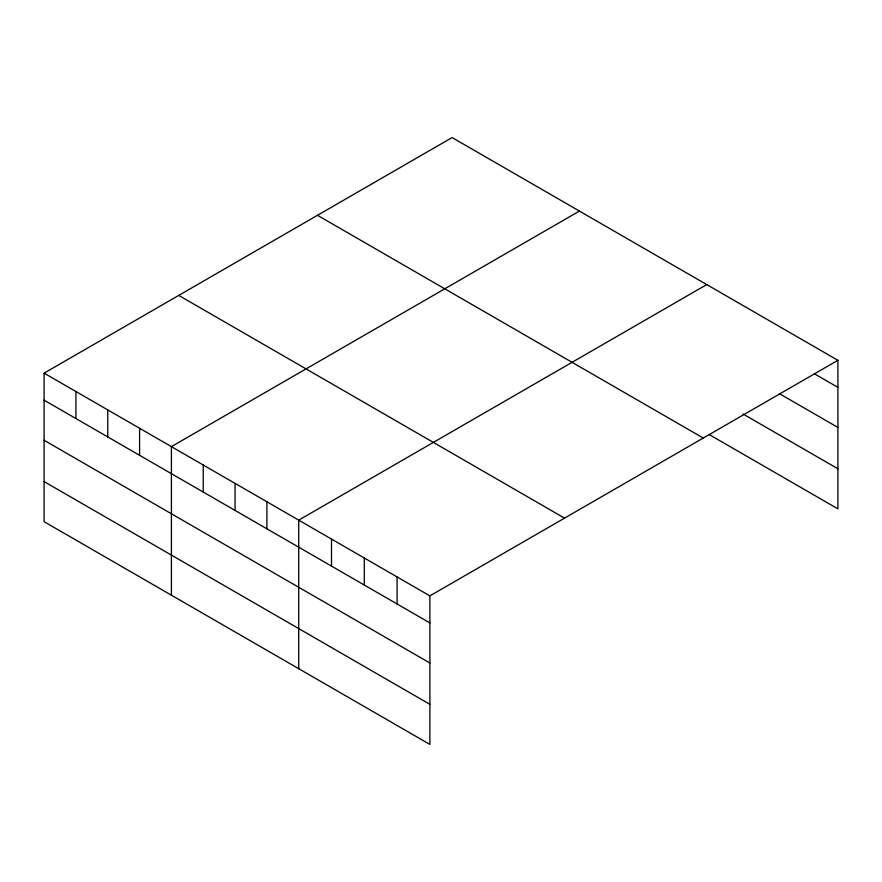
<?xml version="1.0" encoding="UTF-8"?>
<svg xmlns="http://www.w3.org/2000/svg" width="882" height="882" viewBox="0 0 882 882"><rect width="100%" height="100%" fill="white"/><g stroke="black" fill="none" stroke-linecap="round" stroke-linejoin="round"><path stroke-width="1.32" d="M837.9 360.308L452.113 137.57L44.1 373.141L44.1 521.692L429.887 744.43L429.887 595.868L837.9 360.308L837.9 508.859L709.073 434.484M579.419 211.074L171.406 446.634L171.406 595.196M706.736 284.577L298.722 520.137L298.722 668.699M814.472 373.825L837.9 387.341M779.346 393.637L837.9 427.45M743.041 413.989L837.9 468.761M317.465 215.307L703.252 438.045M178.748 295.404L564.535 518.131M44.1 373.141L429.887 595.868M44.1 400.174L429.887 622.913M44.1 440.272L429.887 663.01M44.1 481.594L429.887 704.321M397.098 576.938L397.098 603.983M364.299 558.008L364.299 585.042M331.511 539.078L331.511 566.112M266.893 501.77L266.893 528.803M235.064 483.391L235.064 510.424M203.235 465.012L203.235 492.057M139.588 428.266L139.588 455.299M107.758 409.887L107.758 436.932M75.929 391.509L75.929 418.553"/></g></svg>
